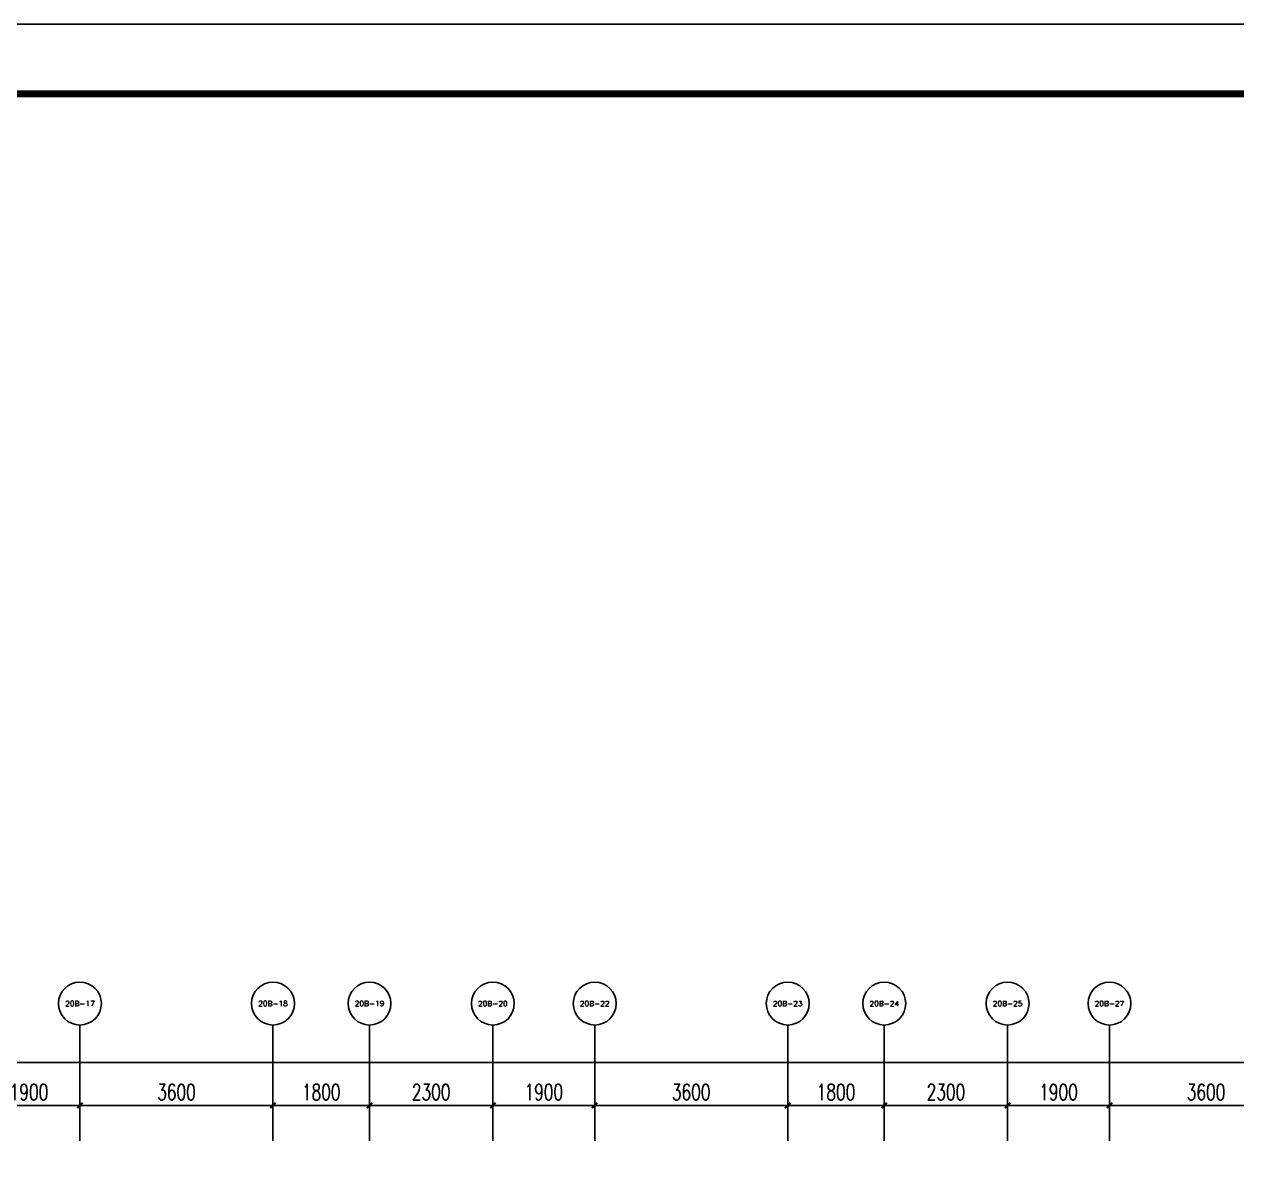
# Model space of a CAD drawing. Extents: x 296441 to 853063, y 459050 to 1117990.
# Drawn here: x 642460 to 665072, y 901003 to 922370 of the extents above; entities that cross this region are included whole.
import ezdxf
from ezdxf.enums import TextEntityAlignment as Align

# ---------------------------------------------------------------- set-up
doc = ezdxf.new("R2010")
doc.units = 0
doc.header["$LTSCALE"] = 1000
for name, color, linetype in [('AXIS', 3, 'Continuous'), ('AXIS_TEXT', 7, 'Continuous'), ('G-GRID-IDEN', 4, 'Continuous'), ('G-GRID-TEXT', 33, 'Continuous'), ('PUB_DIM', 3, 'Continuous'), ('ZT1_通用--图框---PM、LM、DY、JD', 150, 'Continuous')]:
    doc.layers.add(name, color=color, linetype=linetype)
doc.styles.add('_TCH_AXIS', font='COMPLEX', dxfattribs={"bigfont": 'GBCBIG'})
doc.styles.add('_TCH_DIM_T3', font='SIMPLEX', dxfattribs={"width": 0.705882, "bigfont": 'GBCBIG'})
doc.styles.add('GOA_04_COMPLEX_1.00', font='complex.shx')
doc.styles.add('ZT_图框1', font='ROMANS', dxfattribs={"width": 0.8, "bigfont": 'CHINESE'})
doc.dimstyles.new('_TCH_ARCH&&100', dxfattribs={"dimtxt": 297.5, "dimasz": 100, "dimexe": 250, "dimexo": 300, "dimgap": 100, "dimtad": 1, "dimdec": 0, "dimzin": 0, "dimdsep": 46, "dimtxsty": '_TCH_DIM_T3', "dimblk": 'ARCHTICK', "dimcen": 0.09, "dimclrt": 7, "dimazin": 2, "dimtfac": 1, "dimtdec": 0, "dimtix": 1, "dimtmove": 2, "dimatfit": 3, "dimfxl": 0, "dimtolj": 1, "dimtzin": 0, "dimarcsym": 0})

# ---------------------------------------------------------------- blocks, each defined once
blk = doc.blocks.new('ZT_A1标准图框')
blk.add_lwpolyline([(0, -594), (841, -594), (841, 0), (0, 0)], close=True)
at = {"const_width": 1}
blk.add_lwpolyline([(25, -584), (831, -584), (831, -10), (25, -10)], close=True, dxfattribs=at)
at = {"color": 70, "ltscale": 0.3, "style": 'ZT_图框1', "flags": 8}
for tag, width, p in [('子项名称', 0.65, (803.53, -431.64)), ('图名', 0.8, (803.53, -450.79))]:
    blk.add_attdef(tag, text='', height=3.5, dxfattribs=dict(at, width=width)).set_placement(p, align=Align.MIDDLE)
at = {"color": 70, "style": 'ZT_图框1', "width": 0.7, "flags": 8}
for tag, p in [('比例', (823.26, -510.32)), ('版本', (823.22, -517.8)), ('图号', (809.52, -525.31))]:
    blk.add_attdef(tag, text='', height=2.8, dxfattribs=at).set_placement(p, align=Align.MIDDLE)
blk = doc.blocks.new('_ArchTick')
at = {"color": 0, "linetype": 'ByBlock', "const_width": 0.4}
blk.add_lwpolyline([(-0.5, -0.5), (0.5, 0.5)], dxfattribs=at)
blk = doc.blocks.new('*D2131')
at = {"layer": 'Defpoints', "color": 0, "transparency": 16777216}
for p in [(668098, 903003), (608698, 901542), (668098, 901542)]:
    blk.add_point(p, dxfattribs=at)
at = {"layer": 'PUB_DIM', "color": 0, "lineweight": -2, "transparency": 16777216}
for p, q in [((608698, 901842), (608698, 903253)), ((668098, 901842), (668098, 903253)), ((608698, 903003), (668098, 903003))]:
    blk.add_line(p, q, dxfattribs=at)
at = {"layer": 'PUB_DIM', "color": 0, "lineweight": -2, "transparency": 16777216, "xscale": 100, "yscale": 100, "zscale": 100, "rotation": 180}
blk.add_blockref('_ArchTick', (608698, 903003), dxfattribs=at)
at = {"layer": 'PUB_DIM', "color": 0, "lineweight": -2, "transparency": 16777216, "xscale": 100, "yscale": 100, "zscale": 100}
blk.add_blockref('_ArchTick', (668098, 903003), dxfattribs=at)
at = {"layer": 'PUB_DIM', "color": 7, "transparency": 16777216, "insert": (638398, 903252), "char_height": 297.5, "attachment_point": 5, "style": '_TCH_DIM_T3'}
blk.add_mtext('\\A1;59400', dxfattribs=at)
blk = doc.blocks.new('*D2144')
at = {"layer": 'Defpoints', "color": 0, "transparency": 16777216}
for p in [(643498, 902203), (641598, 901403), (643498, 901403)]:
    blk.add_point(p, dxfattribs=at)
at = {"layer": 'PUB_DIM', "color": 0, "lineweight": -2, "transparency": 16777216}
for p, q in [((641598, 901703), (641598, 902453)), ((643498, 901703), (643498, 902453)), ((641598, 902203), (643498, 902203))]:
    blk.add_line(p, q, dxfattribs=at)
at = {"layer": 'PUB_DIM', "color": 0, "lineweight": -2, "transparency": 16777216, "xscale": 100, "yscale": 100, "zscale": 100, "rotation": 180}
blk.add_blockref('_ArchTick', (641598, 902203), dxfattribs=at)
at = {"layer": 'PUB_DIM', "color": 0, "lineweight": -2, "transparency": 16777216, "xscale": 100, "yscale": 100, "zscale": 100}
blk.add_blockref('_ArchTick', (643498, 902203), dxfattribs=at)
at = {"layer": 'PUB_DIM', "color": 7, "transparency": 16777216, "insert": (642548, 902452), "char_height": 297.5, "attachment_point": 5, "style": '_TCH_DIM_T3'}
blk.add_mtext('\\A1;1900', dxfattribs=at)
blk = doc.blocks.new('*D2145')
at = {"layer": 'Defpoints', "color": 0, "transparency": 16777216}
for p in [(647098, 902203), (643498, 901403), (647098, 901403)]:
    blk.add_point(p, dxfattribs=at)
at = {"layer": 'PUB_DIM', "color": 0, "lineweight": -2, "transparency": 16777216}
for p, q in [((643498, 901703), (643498, 902453)), ((647098, 901703), (647098, 902453)), ((643498, 902203), (647098, 902203))]:
    blk.add_line(p, q, dxfattribs=at)
at = {"layer": 'PUB_DIM', "color": 0, "lineweight": -2, "transparency": 16777216, "xscale": 100, "yscale": 100, "zscale": 100, "rotation": 180}
blk.add_blockref('_ArchTick', (643498, 902203), dxfattribs=at)
at = {"layer": 'PUB_DIM', "color": 0, "lineweight": -2, "transparency": 16777216, "xscale": 100, "yscale": 100, "zscale": 100}
blk.add_blockref('_ArchTick', (647098, 902203), dxfattribs=at)
at = {"layer": 'PUB_DIM', "color": 7, "transparency": 16777216, "insert": (645298, 902452), "char_height": 297.5, "attachment_point": 5, "style": '_TCH_DIM_T3'}
blk.add_mtext('\\A1;3600', dxfattribs=at)
blk = doc.blocks.new('*D2146')
at = {"layer": 'Defpoints', "color": 0, "transparency": 16777216}
for p in [(648898, 902203), (647098, 901403), (648898, 901403)]:
    blk.add_point(p, dxfattribs=at)
at = {"layer": 'PUB_DIM', "color": 0, "lineweight": -2, "transparency": 16777216}
for p, q in [((647098, 901703), (647098, 902453)), ((648898, 901703), (648898, 902453)), ((647098, 902203), (648898, 902203))]:
    blk.add_line(p, q, dxfattribs=at)
at = {"layer": 'PUB_DIM', "color": 0, "lineweight": -2, "transparency": 16777216, "xscale": 100, "yscale": 100, "zscale": 100, "rotation": 180}
blk.add_blockref('_ArchTick', (647098, 902203), dxfattribs=at)
at = {"layer": 'PUB_DIM', "color": 0, "lineweight": -2, "transparency": 16777216, "xscale": 100, "yscale": 100, "zscale": 100}
blk.add_blockref('_ArchTick', (648898, 902203), dxfattribs=at)
at = {"layer": 'PUB_DIM', "color": 7, "transparency": 16777216, "insert": (647998, 902452), "char_height": 297.5, "attachment_point": 5, "style": '_TCH_DIM_T3'}
blk.add_mtext('\\A1;1800', dxfattribs=at)
blk = doc.blocks.new('*D2147')
at = {"layer": 'Defpoints', "color": 0, "transparency": 16777216}
for p in [(651198, 902203), (648898, 901403), (651198, 901403)]:
    blk.add_point(p, dxfattribs=at)
at = {"layer": 'PUB_DIM', "color": 0, "lineweight": -2, "transparency": 16777216}
for p, q in [((648898, 901703), (648898, 902453)), ((651198, 901703), (651198, 902453)), ((648898, 902203), (651198, 902203))]:
    blk.add_line(p, q, dxfattribs=at)
at = {"layer": 'PUB_DIM', "color": 0, "lineweight": -2, "transparency": 16777216, "xscale": 100, "yscale": 100, "zscale": 100, "rotation": 180}
blk.add_blockref('_ArchTick', (648898, 902203), dxfattribs=at)
at = {"layer": 'PUB_DIM', "color": 0, "lineweight": -2, "transparency": 16777216, "xscale": 100, "yscale": 100, "zscale": 100}
blk.add_blockref('_ArchTick', (651198, 902203), dxfattribs=at)
at = {"layer": 'PUB_DIM', "color": 7, "transparency": 16777216, "insert": (650048, 902452), "char_height": 297.5, "attachment_point": 5, "style": '_TCH_DIM_T3'}
blk.add_mtext('\\A1;2300', dxfattribs=at)
blk = doc.blocks.new('*D2148')
at = {"layer": 'Defpoints', "color": 0, "transparency": 16777216}
for p in [(653098, 902203), (651198, 901403), (653098, 901403)]:
    blk.add_point(p, dxfattribs=at)
at = {"layer": 'PUB_DIM', "color": 0, "lineweight": -2, "transparency": 16777216}
for p, q in [((651198, 901703), (651198, 902453)), ((653098, 901703), (653098, 902453)), ((651198, 902203), (653098, 902203))]:
    blk.add_line(p, q, dxfattribs=at)
at = {"layer": 'PUB_DIM', "color": 0, "lineweight": -2, "transparency": 16777216, "xscale": 100, "yscale": 100, "zscale": 100, "rotation": 180}
blk.add_blockref('_ArchTick', (651198, 902203), dxfattribs=at)
at = {"layer": 'PUB_DIM', "color": 0, "lineweight": -2, "transparency": 16777216, "xscale": 100, "yscale": 100, "zscale": 100}
blk.add_blockref('_ArchTick', (653098, 902203), dxfattribs=at)
at = {"layer": 'PUB_DIM', "color": 7, "transparency": 16777216, "insert": (652148, 902452), "char_height": 297.5, "attachment_point": 5, "style": '_TCH_DIM_T3'}
blk.add_mtext('\\A1;1900', dxfattribs=at)
blk = doc.blocks.new('*D2149')
at = {"layer": 'Defpoints', "color": 0, "transparency": 16777216}
for p in [(656698, 902203), (653098, 901403), (656698, 901403)]:
    blk.add_point(p, dxfattribs=at)
at = {"layer": 'PUB_DIM', "color": 0, "lineweight": -2, "transparency": 16777216}
for p, q in [((653098, 901703), (653098, 902453)), ((656698, 901703), (656698, 902453)), ((653098, 902203), (656698, 902203))]:
    blk.add_line(p, q, dxfattribs=at)
at = {"layer": 'PUB_DIM', "color": 0, "lineweight": -2, "transparency": 16777216, "xscale": 100, "yscale": 100, "zscale": 100, "rotation": 180}
blk.add_blockref('_ArchTick', (653098, 902203), dxfattribs=at)
at = {"layer": 'PUB_DIM', "color": 0, "lineweight": -2, "transparency": 16777216, "xscale": 100, "yscale": 100, "zscale": 100}
blk.add_blockref('_ArchTick', (656698, 902203), dxfattribs=at)
at = {"layer": 'PUB_DIM', "color": 7, "transparency": 16777216, "insert": (654898, 902452), "char_height": 297.5, "attachment_point": 5, "style": '_TCH_DIM_T3'}
blk.add_mtext('\\A1;3600', dxfattribs=at)
blk = doc.blocks.new('*D2150')
at = {"layer": 'Defpoints', "color": 0, "transparency": 16777216}
for p in [(658498, 902203), (656698, 901403), (658498, 901403)]:
    blk.add_point(p, dxfattribs=at)
at = {"layer": 'PUB_DIM', "color": 0, "lineweight": -2, "transparency": 16777216}
for p, q in [((656698, 901703), (656698, 902453)), ((658498, 901703), (658498, 902453)), ((656698, 902203), (658498, 902203))]:
    blk.add_line(p, q, dxfattribs=at)
at = {"layer": 'PUB_DIM', "color": 0, "lineweight": -2, "transparency": 16777216, "xscale": 100, "yscale": 100, "zscale": 100, "rotation": 180}
blk.add_blockref('_ArchTick', (656698, 902203), dxfattribs=at)
at = {"layer": 'PUB_DIM', "color": 0, "lineweight": -2, "transparency": 16777216, "xscale": 100, "yscale": 100, "zscale": 100}
blk.add_blockref('_ArchTick', (658498, 902203), dxfattribs=at)
at = {"layer": 'PUB_DIM', "color": 7, "transparency": 16777216, "insert": (657598, 902452), "char_height": 297.5, "attachment_point": 5, "style": '_TCH_DIM_T3'}
blk.add_mtext('\\A1;1800', dxfattribs=at)
blk = doc.blocks.new('*D2151')
at = {"layer": 'Defpoints', "color": 0, "transparency": 16777216}
for p in [(660798, 902203), (658498, 901403), (660798, 901403)]:
    blk.add_point(p, dxfattribs=at)
at = {"layer": 'PUB_DIM', "color": 0, "lineweight": -2, "transparency": 16777216}
for p, q in [((658498, 901703), (658498, 902453)), ((660798, 901703), (660798, 902453)), ((658498, 902203), (660798, 902203))]:
    blk.add_line(p, q, dxfattribs=at)
at = {"layer": 'PUB_DIM', "color": 0, "lineweight": -2, "transparency": 16777216, "xscale": 100, "yscale": 100, "zscale": 100, "rotation": 180}
blk.add_blockref('_ArchTick', (658498, 902203), dxfattribs=at)
at = {"layer": 'PUB_DIM', "color": 0, "lineweight": -2, "transparency": 16777216, "xscale": 100, "yscale": 100, "zscale": 100}
blk.add_blockref('_ArchTick', (660798, 902203), dxfattribs=at)
at = {"layer": 'PUB_DIM', "color": 7, "transparency": 16777216, "insert": (659648, 902452), "char_height": 297.5, "attachment_point": 5, "style": '_TCH_DIM_T3'}
blk.add_mtext('\\A1;2300', dxfattribs=at)
blk = doc.blocks.new('*D2152')
at = {"layer": 'Defpoints', "color": 0, "transparency": 16777216}
for p in [(662698, 902203), (660798, 901403), (662698, 901403)]:
    blk.add_point(p, dxfattribs=at)
at = {"layer": 'PUB_DIM', "color": 0, "lineweight": -2, "transparency": 16777216}
for p, q in [((660798, 901703), (660798, 902453)), ((662698, 901703), (662698, 902453)), ((660798, 902203), (662698, 902203))]:
    blk.add_line(p, q, dxfattribs=at)
at = {"layer": 'PUB_DIM', "color": 0, "lineweight": -2, "transparency": 16777216, "xscale": 100, "yscale": 100, "zscale": 100, "rotation": 180}
blk.add_blockref('_ArchTick', (660798, 902203), dxfattribs=at)
at = {"layer": 'PUB_DIM', "color": 0, "lineweight": -2, "transparency": 16777216, "xscale": 100, "yscale": 100, "zscale": 100}
blk.add_blockref('_ArchTick', (662698, 902203), dxfattribs=at)
at = {"layer": 'PUB_DIM', "color": 7, "transparency": 16777216, "insert": (661748, 902452), "char_height": 297.5, "attachment_point": 5, "style": '_TCH_DIM_T3'}
blk.add_mtext('\\A1;1900', dxfattribs=at)
blk = doc.blocks.new('*D2153')
at = {"layer": 'Defpoints', "color": 0, "transparency": 16777216}
for p in [(666298, 902203), (662698, 901403), (666298, 901403)]:
    blk.add_point(p, dxfattribs=at)
at = {"layer": 'PUB_DIM', "color": 0, "lineweight": -2, "transparency": 16777216}
for p, q in [((662698, 901703), (662698, 902453)), ((666298, 901703), (666298, 902453)), ((662698, 902203), (666298, 902203))]:
    blk.add_line(p, q, dxfattribs=at)
at = {"layer": 'PUB_DIM', "color": 0, "lineweight": -2, "transparency": 16777216, "xscale": 100, "yscale": 100, "zscale": 100, "rotation": 180}
blk.add_blockref('_ArchTick', (662698, 902203), dxfattribs=at)
at = {"layer": 'PUB_DIM', "color": 0, "lineweight": -2, "transparency": 16777216, "xscale": 100, "yscale": 100, "zscale": 100}
blk.add_blockref('_ArchTick', (666298, 902203), dxfattribs=at)
at = {"layer": 'PUB_DIM', "color": 7, "transparency": 16777216, "insert": (664498, 902452), "char_height": 297.5, "attachment_point": 5, "style": '_TCH_DIM_T3'}
blk.add_mtext('\\A1;3600', dxfattribs=at)
blk = doc.blocks.new('_AXISO')
at = {"layer": 'G-GRID-IDEN'}
blk.add_circle((0, 0), 0.5, dxfattribs=at)
at = {"layer": 'G-GRID-TEXT', "style": 'GOA_04_COMPLEX_1.00', "width": 1.041667}
blk.add_attdef('A', text='', height=0.56, dxfattribs=at).set_placement((-0.25, -0.28), (0.25, -0.28), align=Align.FIT)

msp = doc.modelspace()

# ---------------------------------------------------------------- linework, layer by layer
at = {"layer": 'AXIS'}
for p, q in [((643498.5, 901542.1), (643498.5, 903703)), ((647098.5, 901542.1), (647098.5, 903703)), ((648898.5, 901542.1), (648898.5, 903703)), ((651198.5, 901542.1), (651198.5, 903703)), ((653098.5, 901542.1), (653098.5, 903703)), ((656698.5, 901542.1), (656698.5, 903703)), ((658498.5, 901542.1), (658498.5, 903703)), ((660798.5, 901542.1), (660798.5, 903703)), ((662698.5, 901542.1), (662698.5, 903703))]:
    msp.add_line(p, q, dxfattribs=at)

# ---------------------------------------------------------------- block references
ref = msp.add_blockref('_AXISO', (643498.5, 904103), dxfattribs=dict(at, xscale=800, yscale=800, zscale=800))
ref.add_attrib('A', '20B-17', dxfattribs={"layer": 'AXIS_TEXT', "height": 98.93, "style": '_TCH_AXIS'}).set_placement((643222.9, 904053.6), (643774.1, 904053.6), align=Align.FIT)
ref = msp.add_blockref('_AXISO', (647098.5, 904103), dxfattribs=dict(at, xscale=800, yscale=800, zscale=800))
ref.add_attrib('A', '20B-18', dxfattribs={"layer": 'AXIS_TEXT', "height": 98.93, "style": '_TCH_AXIS'}).set_placement((646822.9, 904053.6), (647374.1, 904053.6), align=Align.FIT)
ref = msp.add_blockref('_AXISO', (648898.5, 904103), dxfattribs=dict(at, xscale=800, yscale=800, zscale=800))
ref.add_attrib('A', '20B-19', dxfattribs={"layer": 'AXIS_TEXT', "height": 98.93, "style": '_TCH_AXIS'}).set_placement((648622.9, 904053.6), (649174.1, 904053.6), align=Align.FIT)
ref = msp.add_blockref('_AXISO', (651198.5, 904103), dxfattribs=dict(at, xscale=800, yscale=800, zscale=800))
ref.add_attrib('A', '20B-20', dxfattribs={"layer": 'AXIS_TEXT', "height": 95, "style": '_TCH_AXIS'}).set_placement((650922.5, 904055.5), (651474.4, 904055.5), align=Align.FIT)
ref = msp.add_blockref('_AXISO', (653098.5, 904103), dxfattribs=dict(at, xscale=800, yscale=800, zscale=800))
ref.add_attrib('A', '20B-22', dxfattribs={"layer": 'AXIS_TEXT', "height": 95, "style": '_TCH_AXIS'}).set_placement((652822.5, 904055.5), (653374.4, 904055.5), align=Align.FIT)
ref = msp.add_blockref('_AXISO', (656698.5, 904103), dxfattribs=dict(at, xscale=800, yscale=800, zscale=800))
ref.add_attrib('A', '20B-23', dxfattribs={"layer": 'AXIS_TEXT', "height": 95, "style": '_TCH_AXIS'}).set_placement((656422.5, 904055.5), (656974.4, 904055.5), align=Align.FIT)
ref = msp.add_blockref('_AXISO', (658498.5, 904103), dxfattribs=dict(at, xscale=800, yscale=800, zscale=800))
ref.add_attrib('A', '20B-24', dxfattribs={"layer": 'AXIS_TEXT', "height": 93.51, "style": '_TCH_AXIS'}).set_placement((658222.4, 904056.3), (658774.5, 904056.3), align=Align.FIT)
ref = msp.add_blockref('_AXISO', (660798.5, 904103), dxfattribs=dict(at, xscale=800, yscale=800, zscale=800))
ref.add_attrib('A', '20B-25', dxfattribs={"layer": 'AXIS_TEXT', "height": 95, "style": '_TCH_AXIS'}).set_placement((660522.5, 904055.5), (661074.4, 904055.5), align=Align.FIT)
ref = msp.add_blockref('_AXISO', (662698.5, 904103), dxfattribs=dict(at, xscale=800, yscale=800, zscale=800))
ref.add_attrib('A', '20B-27', dxfattribs={"layer": 'AXIS_TEXT', "height": 95, "style": '_TCH_AXIS'}).set_placement((662422.5, 904055.5), (662974.4, 904055.5), align=Align.FIT)
at = {"layer": 'ZT1_通用--图框---PM、LM、DY、JD', "ltscale": 10, "xscale": 130, "yscale": 130, "zscale": 130}
msp.add_blockref('ZT_A1标准图框', (582499.1, 922370), dxfattribs=at)

# ---------------------------------------------------------------- dimensions: what is measured, and where the dimension line sits
at = {"layer": 'PUB_DIM'}
for p1, p2, distance, picture, middle in [((608698.5, 901542.1), (668098.5, 901542.1), 1461, '*D2131', (638398.5, 903251.8)), ((641598.5, 901403), (643498.5, 901403), 800, '*D2144', (642548.5, 902451.8)), ((643498.5, 901403), (647098.5, 901403), 800, '*D2145', (645298.5, 902451.8)), ((647098.5, 901403), (648898.5, 901403), 800, '*D2146', (647998.5, 902451.8)), ((648898.5, 901403), (651198.5, 901403), 800, '*D2147', (650048.5, 902451.8)), ((651198.5, 901403), (653098.5, 901403), 800, '*D2148', (652148.5, 902451.8)), ((653098.5, 901403), (656698.5, 901403), 800, '*D2149', (654898.5, 902451.8)), ((656698.5, 901403), (658498.5, 901403), 800, '*D2150', (657598.5, 902451.8)), ((658498.5, 901403), (660798.5, 901403), 800, '*D2151', (659648.5, 902451.8)), ((660798.5, 901403), (662698.5, 901403), 800, '*D2152', (661748.5, 902451.8)), ((662698.5, 901403), (666298.5, 901403), 800, '*D2153', (664498.5, 902451.8))]:
    dim = msp.add_aligned_dim(p1=p1, p2=p2, distance=distance, dimstyle='_TCH_ARCH&&100', dxfattribs=at)
    dim.commit()
    dim.dimension.update_dxf_attribs({"geometry": picture, "text_midpoint": middle})

doc.saveas('drawing.dxf')
